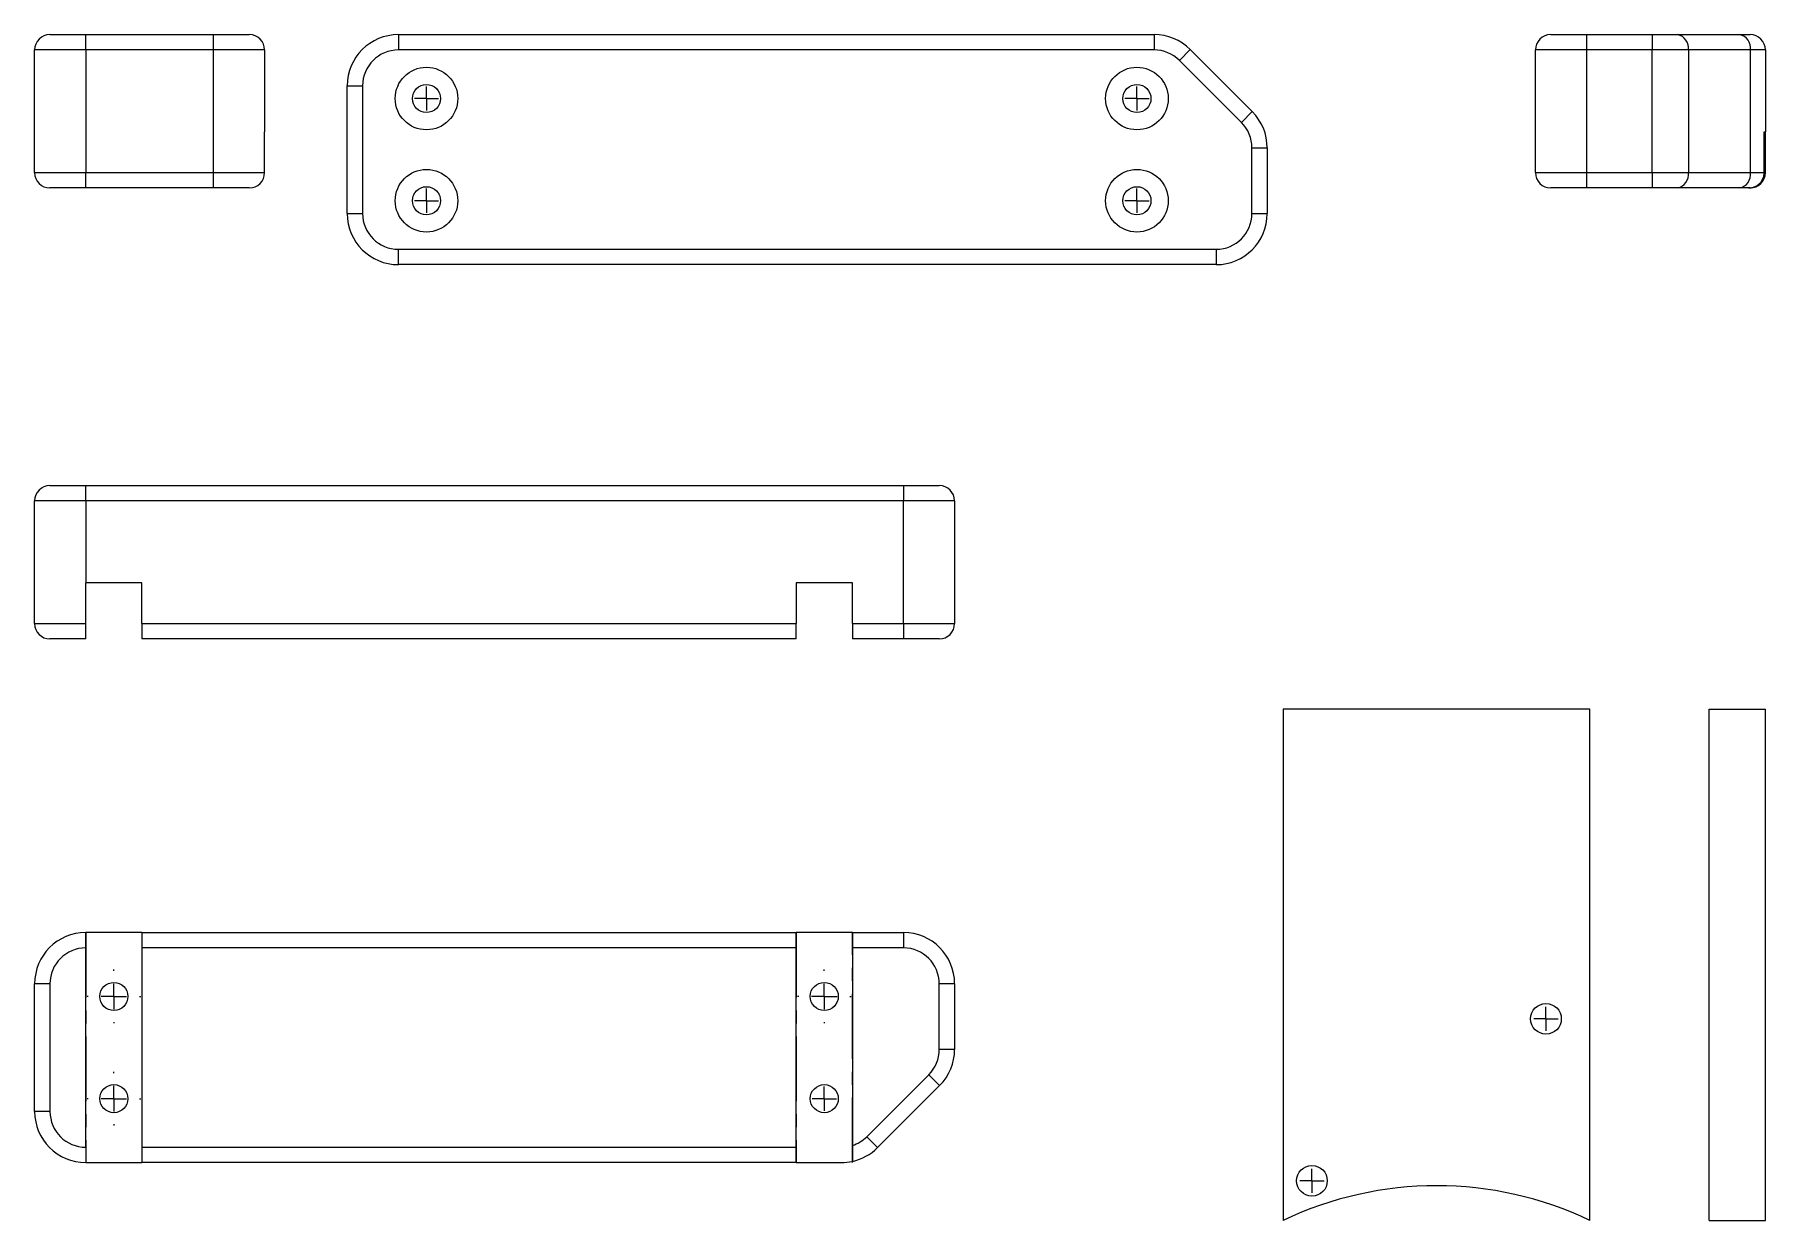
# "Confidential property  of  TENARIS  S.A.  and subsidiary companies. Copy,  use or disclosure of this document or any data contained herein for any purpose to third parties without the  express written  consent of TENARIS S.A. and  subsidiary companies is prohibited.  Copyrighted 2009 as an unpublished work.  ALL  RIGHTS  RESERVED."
# Model space of a CAD drawing. Header units: millimetres. Extents: x 1471 to 2873, y 1496 to 1767.
# Drawn here: x 1471.1 to 1809.7, y 1496.5 to 1728.5 of the extents above.
import ezdxf

# ---------------------------------------------------------------- set-up
doc = ezdxf.new("R2010")
doc.units = ezdxf.units.MM
doc.linetypes.add('CENTERX2', pattern=[20.32, 12.7, -2.54, 2.54, -2.54])

# ---------------------------------------------------------------- blocks, each defined once
blk = doc.blocks.new('SW_CENTERMARKSYMBOL_1')
at = {"color": 0, "linetype": 'Continuous', "lineweight": 0}
for p, q in [((-2.5, 0), (-4.75, 0)), ((0, 0), (-2.5, 0)), ((0, 2.5), (0, 4.75)), ((0, 0), (0, 2.5)), ((0, 0), (0, -2.5)), ((0, 0), (2.5, 0)), ((2.5, 0), (4.75, 0)), ((0, -2.5), (0, -4.75))]:
    blk.add_line(p, q, dxfattribs=at)
blk = doc.blocks.new('SW_CENTERMARKSYMBOL_2')
at = {"color": 0, "linetype": 'Continuous', "lineweight": 0}
for p, q in [((-2.5, 0), (-4.75, 0)), ((0, 0), (-2.5, 0)), ((0, 2.5), (0, 4.75)), ((0, 0), (0, 2.5)), ((0, 0), (0, -2.5)), ((0, 0), (2.5, 0)), ((2.5, 0), (4.75, 0)), ((0, -2.5), (0, -4.75))]:
    blk.add_line(p, q, dxfattribs=at)
blk = doc.blocks.new('SW_CENTERMARKSYMBOL_3')
at = {"color": 0, "linetype": 'Continuous', "lineweight": 0}
for p, q in [((-2.5, 0), (-4.75, 0)), ((0, 0), (-2.5, 0)), ((0, 2.5), (0, 4.75)), ((0, 0), (0, 2.5)), ((0, 0), (0, -2.5)), ((0, 0), (2.5, 0)), ((2.5, 0), (4.75, 0)), ((0, -2.5), (0, -4.75))]:
    blk.add_line(p, q, dxfattribs=at)
blk = doc.blocks.new('SW_CENTERMARKSYMBOL_4')
at = {"color": 0, "linetype": 'Continuous', "lineweight": 0}
for p, q in [((-2.5, 0), (-4.75, 0)), ((0, 0), (-2.5, 0)), ((0, 2.5), (0, 4.75)), ((0, 0), (0, 2.5)), ((0, 0), (0, -2.5)), ((0, 0), (2.5, 0)), ((2.5, 0), (4.75, 0)), ((0, -2.5), (0, -4.75))]:
    blk.add_line(p, q, dxfattribs=at)
blk = doc.blocks.new('SW_CENTERMARKSYMBOL_5')
at = {"color": 0, "linetype": 'Continuous', "lineweight": 0}
for p, q in [((0, 10), (0, 10.5)), ((-10, 0), (-10.5, 0)), ((0, 0), (-5, 0)), ((0, 0), (0, 5)), ((0, 0), (0, -5)), ((0, 0), (5, 0)), ((10, 0), (10.5, 0)), ((0, -10), (0, -10.5))]:
    blk.add_line(p, q, dxfattribs=at)
blk = doc.blocks.new('SW_CENTERMARKSYMBOL_6')
at = {"color": 0, "linetype": 'Continuous', "lineweight": 0}
for p, q in [((0, 10), (0, 10.5)), ((-10, 0), (-10.5, 0)), ((0, 0), (-5, 0)), ((0, 0), (0, 5)), ((0, 0), (0, -5)), ((0, 0), (5, 0)), ((10, 0), (10.5, 0)), ((0, -10), (0, -10.5))]:
    blk.add_line(p, q, dxfattribs=at)
blk = doc.blocks.new('SW_CENTERMARKSYMBOL_7')
at = {"color": 0, "linetype": 'Continuous', "lineweight": 0}
for p, q in [((0, 10), (0, 10.5)), ((-10, 0), (-10.5, 0)), ((0, 0), (-5, 0)), ((0, 0), (0, 5)), ((0, 0), (0, -5)), ((0, 0), (5, 0)), ((10, 0), (10.5, 0)), ((0, -10), (0, -10.5))]:
    blk.add_line(p, q, dxfattribs=at)

msp = doc.modelspace()

# ---------------------------------------------------------------- linework, layer by layer
at = {"color": 7, "linetype": 'Continuous', "lineweight": 25}
for p, q in [((1474.11, 1728.45), (1481.11, 1728.45)), ((1481.11, 1725.45), (1481.11, 1728.45)), ((1481.11, 1728.45), (1506.11, 1728.45)), ((1506.11, 1725.45), (1506.11, 1728.45)), ((1506.11, 1728.45), (1513.11, 1728.45)), ((1542.28, 1728.45), (1690.14, 1728.45)), ((1542.28, 1728.45), (1542.28, 1725.45)), ((1690.14, 1728.45), (1690.14, 1725.45)), ((1767.75, 1728.45), (1774.75, 1728.45)), ((1774.75, 1728.45), (1787.6, 1728.45)), ((1774.75, 1728.45), (1774.75, 1725.45)), ((1787.6, 1728.45), (1792.55, 1728.45)), ((1787.6, 1728.45), (1787.6, 1725.45)), ((1792.55, 1728.45), (1804.69, 1728.45)), ((1804.69, 1728.45), (1806.75, 1728.45)), ((1481.11, 1725.45), (1471.11, 1725.45)), ((1471.11, 1709.45), (1471.11, 1725.45)), ((1481.11, 1725.45), (1481.11, 1701.45)), ((1506.11, 1725.45), (1481.11, 1725.45)), ((1506.11, 1701.45), (1506.11, 1725.45)), ((1516.11, 1725.45), (1506.11, 1725.45)), ((1516.11, 1725.45), (1516.11, 1709.45)), ((1690.14, 1725.45), (1542.28, 1725.45)), ((1695.09, 1723.4), (1697.21, 1725.53)), ((1697.21, 1725.53), (1709.35, 1713.38)), ((1774.75, 1725.45), (1764.75, 1725.45)), ((1764.75, 1701.45), (1764.75, 1725.45)), ((1787.6, 1725.45), (1774.75, 1725.45)), ((1774.75, 1725.45), (1774.75, 1701.45)), ((1794.67, 1725.45), (1787.6, 1725.45)), ((1787.6, 1701.45), (1787.6, 1725.45)), ((1794.67, 1725.45), (1794.67, 1701.45)), ((1806.82, 1725.45), (1794.67, 1725.45)), ((1806.82, 1701.45), (1806.82, 1725.45)), ((1809.75, 1725.45), (1806.82, 1725.45)), ((1809.75, 1725.45), (1809.75, 1709.45)), ((1707.23, 1711.26), (1695.09, 1723.4)), ((1532.28, 1718.45), (1535.28, 1718.45)), ((1532.28, 1693.45), (1532.28, 1718.45)), ((1535.28, 1718.45), (1535.28, 1693.45)), ((1707.23, 1711.26), (1709.35, 1713.38)), ((1471.11, 1701.45), (1471.11, 1709.45)), ((1516.11, 1701.45), (1516.11, 1709.45)), ((1809.51, 1709.45), (1809.75, 1709.45)), ((1809.51, 1701.45), (1809.51, 1709.45)), ((1809.75, 1701.45), (1809.75, 1709.45)), ((1709.28, 1693.45), (1709.28, 1706.31)), ((1709.28, 1706.31), (1712.28, 1706.31)), ((1712.28, 1706.31), (1712.28, 1693.45)), ((1471.11, 1701.45), (1481.11, 1701.45)), ((1481.11, 1698.45), (1481.11, 1701.45)), ((1481.11, 1701.45), (1506.11, 1701.45)), ((1506.11, 1698.45), (1506.11, 1701.45)), ((1506.11, 1701.45), (1516.11, 1701.45)), ((1764.75, 1701.45), (1774.75, 1701.45)), ((1774.75, 1701.45), (1787.6, 1701.45)), ((1774.75, 1701.45), (1774.75, 1698.45)), ((1787.6, 1701.45), (1794.67, 1701.45)), ((1787.6, 1701.45), (1787.6, 1698.45)), ((1794.67, 1701.45), (1806.82, 1701.45)), ((1806.82, 1701.45), (1809.51, 1701.45)), ((1481.11, 1698.45), (1474.11, 1698.45)), ((1506.11, 1698.45), (1481.11, 1698.45)), ((1513.11, 1698.45), (1506.11, 1698.45)), ((1774.75, 1698.45), (1767.75, 1698.45)), ((1787.6, 1698.45), (1774.75, 1698.45)), ((1792.55, 1698.45), (1787.6, 1698.45)), ((1804.69, 1698.45), (1792.55, 1698.45)), ((1806.41, 1698.45), (1804.69, 1698.45)), ((1806.75, 1698.45), (1806.41, 1698.45)), ((1532.28, 1693.45), (1535.28, 1693.45)), ((1709.28, 1693.45), (1712.28, 1693.45)), ((1542.28, 1686.45), (1702.28, 1686.45)), ((1542.28, 1683.45), (1542.28, 1686.45)), ((1702.28, 1686.45), (1702.28, 1683.45)), ((1702.28, 1683.45), (1542.28, 1683.45)), ((1474.11, 1640.22), (1481.11, 1640.22)), ((1481.11, 1637.22), (1481.11, 1640.22)), ((1481.11, 1640.22), (1641.11, 1640.22)), ((1641.11, 1640.22), (1641.11, 1637.22)), ((1641.11, 1640.22), (1648.11, 1640.22)), ((1481.11, 1637.22), (1471.11, 1637.22)), ((1471.11, 1613.22), (1471.11, 1637.22)), ((1481.11, 1637.22), (1481.11, 1621.22)), ((1641.11, 1637.22), (1481.11, 1637.22)), ((1641.11, 1613.22), (1641.11, 1637.22)), ((1651.11, 1637.22), (1641.11, 1637.22)), ((1651.11, 1637.22), (1651.11, 1613.22)), ((1481.11, 1613.22), (1481.11, 1621.22)), ((1492.11, 1621.22), (1481.11, 1621.22)), ((1492.11, 1613.22), (1492.11, 1621.22)), ((1631.11, 1621.22), (1620.11, 1621.22)), ((1620.11, 1621.22), (1620.11, 1613.22)), ((1631.11, 1613.22), (1631.11, 1621.22)), ((1471.11, 1613.22), (1481.11, 1613.22)), ((1481.11, 1610.22), (1481.11, 1613.22)), ((1492.11, 1613.22), (1620.11, 1613.22)), ((1492.11, 1613.22), (1492.11, 1610.22)), ((1620.11, 1610.22), (1620.11, 1613.22)), ((1631.11, 1613.22), (1641.11, 1613.22)), ((1631.11, 1613.22), (1631.11, 1610.22)), ((1641.11, 1613.22), (1641.11, 1610.22)), ((1641.11, 1613.22), (1651.11, 1613.22)), ((1481.11, 1610.22), (1474.11, 1610.22)), ((1620.11, 1610.22), (1492.11, 1610.22)), ((1641.11, 1610.22), (1631.11, 1610.22)), ((1648.11, 1610.22), (1641.11, 1610.22)), ((1715.42, 1596.46), (1715.42, 1496.46)), ((1775.42, 1596.46), (1715.42, 1596.46)), ((1775.42, 1496.46), (1775.42, 1596.46)), ((1798.75, 1496.46), (1798.75, 1596.46)), ((1798.75, 1596.46), (1809.75, 1596.46)), ((1809.75, 1496.46), (1809.75, 1596.46)), ((1481.11, 1549.77), (1481.11, 1552.77)), ((1492.11, 1552.77), (1481.11, 1552.77)), ((1492.11, 1552.77), (1620.11, 1552.77)), ((1492.11, 1552.77), (1492.11, 1549.77)), ((1620.11, 1549.77), (1620.11, 1552.77)), ((1631.11, 1552.77), (1620.11, 1552.77)), ((1631.11, 1552.77), (1641.11, 1552.77)), ((1631.11, 1552.77), (1631.11, 1549.77)), ((1641.11, 1552.77), (1641.11, 1549.77)), ((1481.11, 1510.77), (1481.11, 1549.77)), ((1620.11, 1549.77), (1492.11, 1549.77)), ((1492.11, 1549.77), (1492.11, 1510.77)), ((1620.11, 1510.77), (1620.11, 1549.77)), ((1641.11, 1549.77), (1631.11, 1549.77)), ((1631.11, 1549.77), (1631.11, 1511.1)), ((1471.11, 1517.77), (1471.11, 1542.77)), ((1474.11, 1542.77), (1471.11, 1542.77)), ((1474.11, 1542.77), (1474.11, 1517.77)), ((1648.11, 1529.91), (1648.11, 1542.77)), ((1651.11, 1542.77), (1648.11, 1542.77)), ((1651.11, 1542.77), (1651.11, 1529.91)), ((1651.11, 1529.91), (1648.11, 1529.91)), ((1633.91, 1512.82), (1646.06, 1524.96)), ((1648.18, 1522.84), (1646.06, 1524.96)), ((1648.18, 1522.84), (1636.04, 1510.7)), ((1474.11, 1517.77), (1471.11, 1517.77)), ((1481.11, 1510.77), (1481.11, 1507.77)), ((1492.11, 1510.77), (1492.11, 1507.77)), ((1492.11, 1510.77), (1620.11, 1510.77)), ((1620.11, 1507.77), (1620.11, 1510.77)), ((1636.04, 1510.7), (1633.91, 1512.82)), ((1481.11, 1507.77), (1492.11, 1507.77)), ((1620.11, 1507.77), (1492.11, 1507.77)), ((1620.11, 1507.77), (1628.96, 1507.77)), ((1798.75, 1496.46), (1809.75, 1496.46))]:
    msp.add_line(p, q, dxfattribs=at)
at = {"color": 7, "linetype": 'CENTERX2'}
for p, q in [((1481.11, 1552.77), (1481.11, 1507.77)), ((1492.11, 1552.77), (1492.11, 1507.77)), ((1620.11, 1552.77), (1620.11, 1507.77)), ((1631.11, 1507.77), (1631.11, 1552.77))]:
    msp.add_line(p, q, dxfattribs=at)
at = {"color": 7, "linetype": 'Continuous', "lineweight": 25}
for centre, radius in [((1547.78, 1715.95), 6.12), ((1686.78, 1715.95), 6.12), ((1547.78, 1715.95), 2.75), ((1686.78, 1715.95), 2.75), ((1547.78, 1695.95), 6.12), ((1686.78, 1695.95), 6.12), ((1547.78, 1695.95), 2.75), ((1686.78, 1695.95), 2.75), ((1486.61, 1540.27), 2.75), ((1625.61, 1540.27), 2.75), ((1766.82, 1535.89), 3), ((1486.61, 1520.27), 2.75), ((1625.61, 1520.27), 2.75), ((1721.03, 1504.2), 3)]:
    msp.add_circle(centre, radius, dxfattribs=at)
for centre, radius, start, end in [((1474.11, 1725.45), 3, 90, 180), ((1513.11, 1725.45), 3, 0, 90), ((1542.28, 1718.45), 10, 90, 180), ((1690.14, 1718.45), 10, 45, 90), ((1767.75, 1725.45), 3, 90, 180), ((1792.02, 1725.83), 2.68, 351.9505, 78.5782), ((1804.16, 1725.83), 2.68, 351.9505, 78.5782), ((1806.75, 1725.45), 3, 0, 90), ((1542.28, 1718.45), 7, 90, 180), ((1690.14, 1718.45), 7, 45, 90), ((1702.28, 1706.31), 7, 0, 45), ((1702.28, 1706.31), 10, 0, 45), ((1474.11, 1701.45), 3, 180, 270), ((1513.11, 1701.45), 3, 270, 0), ((1767.75, 1701.45), 3, 180, 270), ((1792.02, 1701.08), 2.68, 281.4218, 8.0495), ((1804.16, 1701.08), 2.68, 281.4218, 8.0495), ((1806.75, 1701.45), 3, 270, 0), ((1542.28, 1693.45), 10, 180, 270), ((1542.28, 1693.45), 7, 180, 270), ((1702.28, 1693.45), 7, 270, 0), ((1702.28, 1693.45), 10, 270, 0), ((1474.11, 1637.22), 3, 90, 180), ((1648.11, 1637.22), 3, 0, 90), ((1474.11, 1613.22), 3, 180, 270), ((1648.11, 1613.22), 3, 270, 0), ((1481.11, 1542.77), 10, 90, 180), ((1641.11, 1542.77), 10, 0, 90), ((1481.11, 1542.77), 7, 90, 180), ((1641.11, 1542.77), 7, 0, 90), ((1641.11, 1529.91), 7, 315, 0), ((1641.11, 1529.91), 10, 315, 0), ((1481.11, 1517.77), 10, 180, 270), ((1481.11, 1517.77), 7, 180, 270), ((1628.96, 1517.77), 7, 287.8195, 315), ((1628.96, 1517.77), 10, 282.3694, 315), ((1628.96, 1517.77), 10, 270, 282.3694), ((1745.42, 1433.38), 69.85, 64.5647, 115.4353)]:
    msp.add_arc(centre, radius, start, end, dxfattribs=at)
for points in [[(1806.41, 1698.45), (1806.61, 1698.45), (1806.81, 1698.47), (1807.2, 1698.54), (1807.39, 1698.6), (1807.77, 1698.74), (1807.94, 1698.83), (1808.28, 1699.05), (1808.44, 1699.17), (1808.73, 1699.45), (1808.87, 1699.6), (1809.09, 1699.93), (1809.19, 1700.1), (1809.35, 1700.47), (1809.41, 1700.66), (1809.49, 1701.05), (1809.51, 1701.25), (1809.51, 1701.45)], [(1631.11, 1511.1), (1631.11, 1510.9), (1631.11, 1510.7), (1631.11, 1510.31), (1631.11, 1510.12), (1631.11, 1509.74), (1631.11, 1509.57), (1631.11, 1509.23), (1631.11, 1509.07), (1631.11, 1508.78), (1631.11, 1508.65), (1631.11, 1508.42), (1631.11, 1508.32), (1631.11, 1508.16), (1631.11, 1508.1), (1631.11, 1508.02), (1631.11, 1508), (1631.11, 1508)]]:
    msp.add_open_spline(points, degree=3, knots=[0, 0, 0, 0, 0.125, 0.125, 0.25, 0.25, 0.375, 0.375, 0.5, 0.5, 0.625, 0.625, 0.75, 0.75, 0.875, 0.875, 1, 1, 1, 1], dxfattribs=at)

# ---------------------------------------------------------------- block references
at = {"color": 7, "linetype": 'Continuous', "lineweight": 0, "xscale": 0.5, "yscale": 0.5, "zscale": 0.5}
for name, p in [('SW_CENTERMARKSYMBOL_2', (1547.78, 1715.95)), ('SW_CENTERMARKSYMBOL_1', (1686.78, 1715.95)), ('SW_CENTERMARKSYMBOL_3', (1547.78, 1695.95)), ('SW_CENTERMARKSYMBOL_1', (1686.78, 1695.95)), ('SW_CENTERMARKSYMBOL_7', (1486.61, 1540.27)), ('SW_CENTERMARKSYMBOL_5', (1625.61, 1540.27)), ('SW_CENTERMARKSYMBOL_1', (1766.82, 1535.89)), ('SW_CENTERMARKSYMBOL_6', (1486.61, 1520.27)), ('SW_CENTERMARKSYMBOL_4', (1625.61, 1520.27)), ('SW_CENTERMARKSYMBOL_1', (1721.03, 1504.2))]:
    msp.add_blockref(name, p, dxfattribs=at)

doc.saveas('drawing.dxf')
